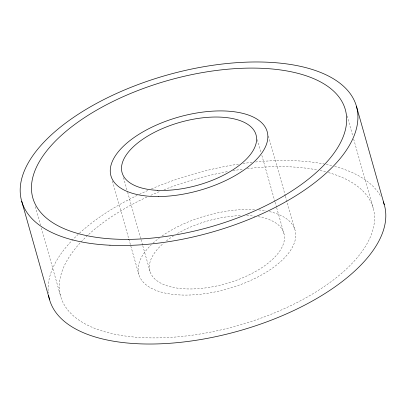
<?xml version="1.0" encoding="UTF-8"?>
<svg xmlns="http://www.w3.org/2000/svg" width="406" height="406" viewBox="0 0 406 406"><rect width="100%" height="100%" fill="white"/><g stroke="black" fill="none" stroke-linecap="round" stroke-linejoin="round"><path stroke-width="0.3" stroke-dasharray="2.03 1.52" d="M347.11 115.943L352.824 136.122M353.651 139.055L373.271 208.395M268.427 136.056L285.296 195.662M285.469 196.271L295.106 230.329M257.374 139.578L261.159 152.96M261.85 155.396L274.928 201.62M275.101 202.229L276.481 207.096M276.653 207.705L283.88 233.252M123.495 177.615L127.454 191.607M127.626 192.216L140.882 239.048M141.055 239.657L142.602 245.133M142.775 245.742L150.002 271.284M112.442 181.142L138.847 274.456M35.276 206.624L40.473 224.975M41.3 227.913L60.748 296.644M258.246 216.682A69.588 32.668 -15.8 0 1 270.391 261.261A69.588 32.668 -15.8 0 1 175.641 287.854A69.588 32.668 -15.8 0 1 163.491 243.275M166.384 240.905A69.588 32.668 -15.8 0 1 173.342 236.013M177.432 233.531A69.588 32.668 -15.8 0 1 241.514 215.591M246.746 215.601A69.588 32.668 -15.8 0 1 255.156 216.231M269.457 211.607A81.185 38.113 -15.8 0 1 278.13 263.748A81.185 38.113 -15.8 0 1 170.251 294.02A81.185 38.113 -15.8 0 1 151.306 244.762M153.032 243.148A81.185 38.113 -15.8 0 1 159.467 237.865M161.958 236.059A81.185 38.113 -15.8 0 1 254.826 209.623M258.784 209.922A81.185 38.113 -15.8 0 1 265.955 210.897M48.294 293.132A173.971 81.672 -15.8 0 1 48.182 291.889M48.111 290.701A173.971 81.672 -15.8 0 1 137.198 195.382M139.441 194.312A173.971 81.672 -15.8 0 1 147.997 190.404M151.387 188.937A173.971 81.672 -15.8 0 1 238.764 164.1M243.021 163.481A173.971 81.672 -15.8 0 1 252.42 162.314M255.567 161.984A173.971 81.672 -15.8 0 1 332.311 165.815M334.645 166.419A173.971 81.672 -15.8 0 1 381.082 196.91M328.393 172.58A162.375 76.232 -15.8 0 1 315.508 292.183A162.375 76.232 -15.8 0 1 83.9 323.212A162.375 76.232 -15.8 0 1 147.52 196.814M150.824 195.311A162.375 76.232 -15.8 0 1 160.03 191.373M163.988 189.78A162.375 76.232 -15.8 0 1 227.644 171.596M233.08 170.647A162.375 76.232 -15.8 0 1 243.61 169.089M247.269 168.627A162.375 76.232 -15.8 0 1 317.939 170.084M320.156 170.545A162.375 76.232 -15.8 0 1 326.175 171.977"/><path stroke-width="0.61" d="M356.407 106.189L384.289 204.72M21.711 201.28L49.593 299.811M383.345 201.863A173.971 81.672 -15.8 0 1 238.21 331.129A173.971 81.672 -15.8 0 1 48.634 295.598M157.421 190.328A69.588 32.668 -15.8 0 0 256.562 137.883A69.588 32.668 -15.8 0 0 153.194 132.985A69.588 32.668 -15.8 0 0 157.421 190.328M158.65 196.55A81.185 38.113 -15.8 0 0 267.224 131.798A81.185 38.113 -15.8 0 0 141.298 132.853A81.185 38.113 -15.8 0 0 158.65 196.55M109.96 245.219A173.971 81.672 -15.8 0 0 357.818 114.111A173.971 81.672 -15.8 0 0 99.399 101.865A173.971 81.672 -15.8 0 0 109.96 245.219M128.245 239.367A162.375 76.232 -15.8 0 0 345.389 109.859A162.375 76.232 -15.8 0 0 93.542 111.97A162.375 76.232 -15.8 0 0 128.245 239.367"/></g></svg>
